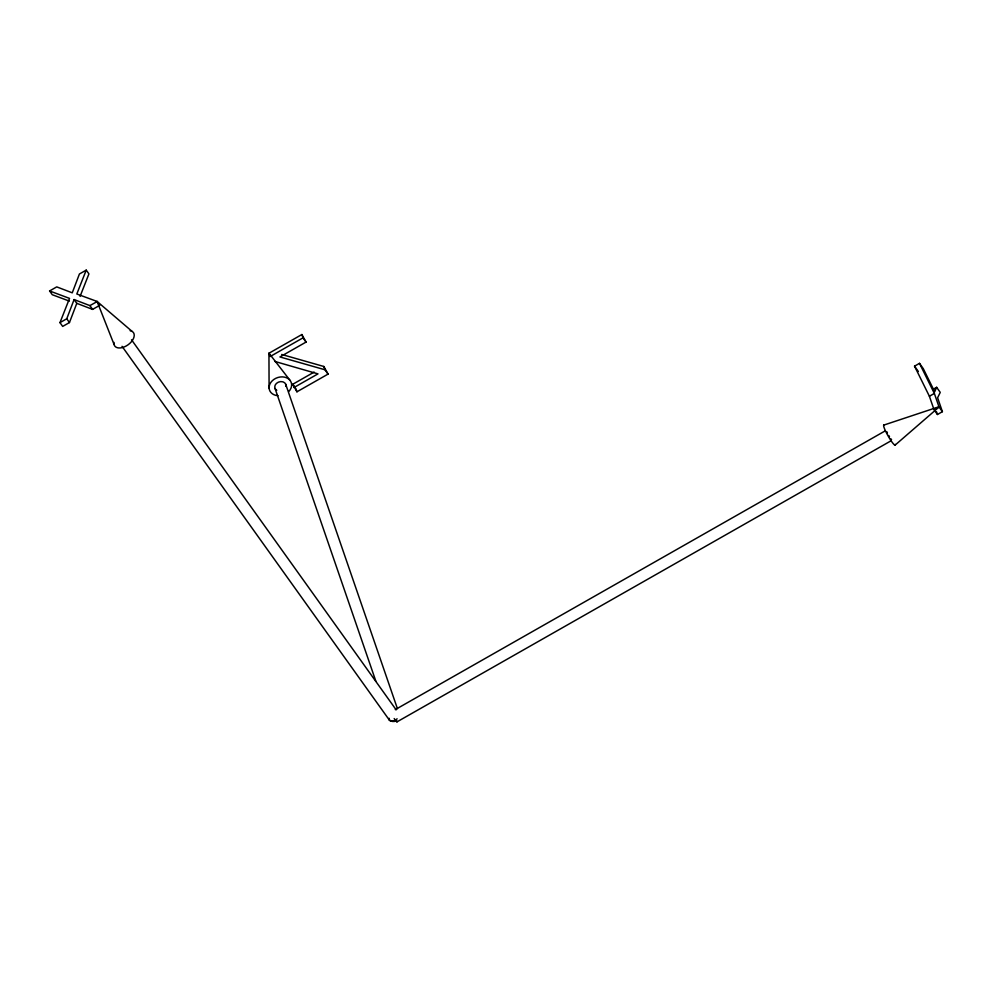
<?xml version="1.0" encoding="UTF-8"?>
<svg xmlns="http://www.w3.org/2000/svg" width="992" height="992" viewBox="0 0 992 992"><rect width="100%" height="100%" fill="white"/><g stroke="black" fill="none" stroke-linecap="round" stroke-linejoin="round"><path stroke-width="1.49" d="M269.092 388.132L268.944 353.14L289.825 380.097M114.03 344.385L97.092 301.432L132.035 331.353M80.079 296.36L88.933 273.891L86.23 270.122L76.818 293.992L97.204 301.494M74.09 299.559L76.793 303.341L69.452 322.561L62.682 326.405L59.979 322.636L66.749 318.779L74.09 299.559L89.9 305.61L92.603 309.392L99.783 305.3M59.979 322.636L69.527 298.394L49.6 290.954L56.742 286.886L72.255 292.826L79.422 273.99L86.23 270.122M936.634 387.314L934.687 391.778L923.279 368.652L919.497 363.345L914.537 366.172L929.392 396.254L934.03 409.721L937.452 414.495L942.4 411.68L937.614 397.767L940.255 392.386L936.634 387.314L932.914 389.434M895.193 445.048L939.052 407.03L934.352 393.44L919.497 363.345M97.104 301.605L89.9 305.61M269.737 355.446L268.857 353.301L301.878 334.527L306.057 342.079L279.93 356.946L324.979 369.78L328.067 374.096L296.943 391.803L292.764 384.264L314.154 372.087M270.122 356.55L303.019 337.838L301.878 334.527M293.905 387.562L317.973 373.872L274.784 361.423M929.392 396.254L934.352 393.44M395.324 709.578L885.261 430.85M935.27 409.014L938.99 406.906L942.4 411.68M396.974 721.878L890.952 440.857M883.711 425.122L938.916 406.782M281.691 354.466L323.838 366.482L328.067 374.096M69.378 301.109L52.303 294.736L49.6 290.954M76.793 303.341L92.603 309.392M914.537 366.172L918.332 371.479M303.019 337.838L306.057 342.079M292.764 384.264L294.277 386.384M131.527 339.797L396.168 709.85M97.08 301.531L98.878 304.048M122.041 346.32L389.385 720.13A5.754 3.398 -35.6 0 0 397.122 718.816M66.749 318.779L69.452 322.561M389.385 720.13L389.075 719.287A5.754 3.398 -35.6 0 1 389.112 718.258M936.485 411.717L937.452 414.495M323.838 366.482L324.979 369.78M295.802 388.504L296.943 391.803M285.646 384.04L397.445 708.71M275.082 388.554L375.794 681.045M388.889 719.064A5.754 4.576 -19 0 0 396.143 720.948L396.949 721.023A5.754 0.806 60.4 0 1 394.184 718.543M276.768 390.315A5.754 4.576 -19 0 1 278.392 382.156A5.754 4.576 -19 0 1 285.932 386.409M278.033 395.696A11.507 9.139 -19 0 1 269.898 384.053A11.507 9.139 -19 0 1 286.341 377.679A11.507 9.139 -19 0 1 288.759 391.542M891.56 439.605A5.754 0.806 60.4 0 1 890.965 438.886M889.502 436.74A5.754 0.806 60.4 0 1 888.745 435.463M887.418 432.909A5.754 0.806 60.4 0 1 886.935 431.818M895.305 444.404A11.507 1.612 60.4 0 1 888.274 436.257A11.507 1.612 60.4 0 1 884.207 425.146M130.138 330.708A11.507 6.808 -35.6 0 1 128.129 344.757A11.507 6.808 -35.6 0 1 113.981 342.401"/></g></svg>
